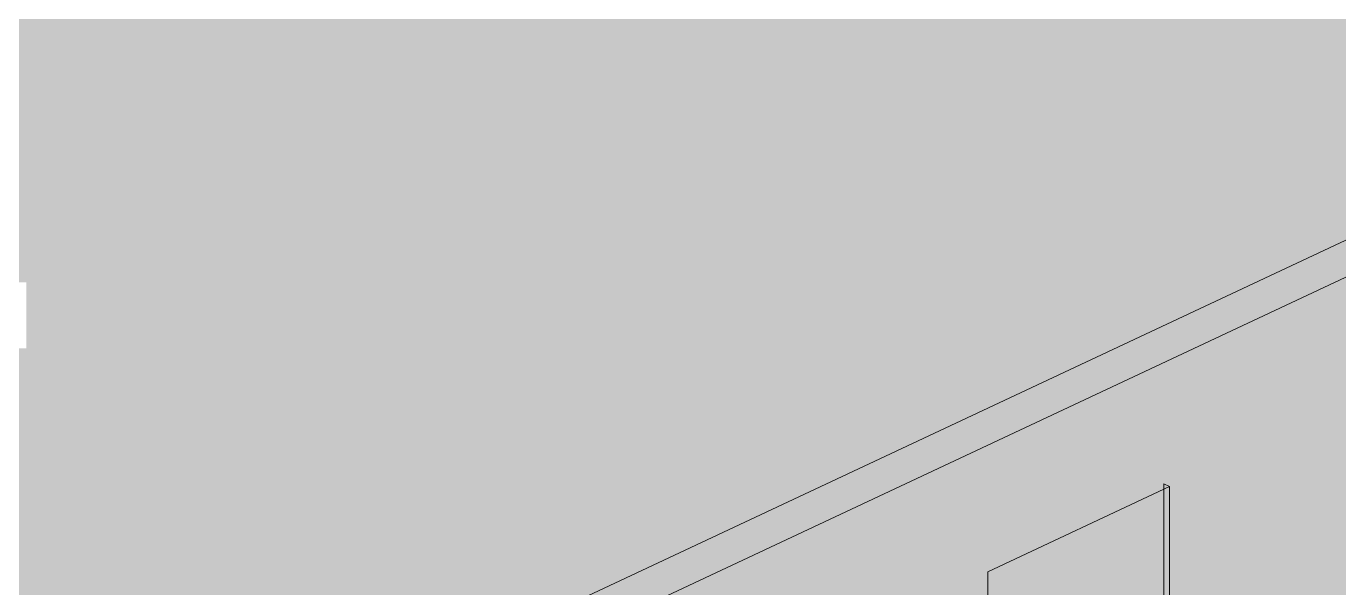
# Model space of a CAD drawing. Header units: millimetres. Extents: x 5 to 1315, y 5 to 292.
# Drawn here: x 1124.16 to 1137.39, y 187.92 to 193.58 of the extents above; entities that cross this region are included whole.
import ezdxf

# ---------------------------------------------------------------- set-up
doc = ezdxf.new("R2010")
doc.units = ezdxf.units.MM
doc.layers.add('EXISTING', color=7, linetype='Continuous')
doc.layers.add('IMAGES', color=7, linetype='Continuous')

# ---------------------------------------------------------------- blocks, each defined once
blk = doc.blocks.new('SHEET_03')
at = {"layer": 'EXISTING', "color": 250, "lineweight": 9}
for p, q in [((218.293, 182.425), (257.132, 200.659)), ((257.132, 200.284), (218.293, 182.051)), ((233.854, 188.079), (235.687, 188.94)), ((235.687, 188.94), (235.629, 188.967)), ((235.629, 185.845), (235.629, 188.967)), ((235.687, 185.817), (235.687, 188.94)), ((233.854, 188.079), (233.854, 184.957))]:
    blk.add_line(p, q, dxfattribs=at)
at = {"layer": 'IMAGES', "color": 7}
for points in [[(194.996, 193.5), (230.49, 193.5), (194.996, 193.667), (230.49, 193.667)], [(230.49, 193.5), (230.656, 193.5), (230.49, 193.667), (230.656, 193.667)], [(230.656, 193.5), (241.488, 193.5), (230.656, 193.667), (241.488, 193.667)], [(198.829, 193.333), (229.657, 193.333), (198.829, 193.5), (229.657, 193.5)], [(229.657, 193.333), (229.823, 193.333), (229.657, 193.5), (229.823, 193.5)], [(229.823, 193.333), (230.49, 193.333), (229.823, 193.5), (230.49, 193.5)], [(230.49, 193.333), (230.656, 193.333), (230.49, 193.5), (230.656, 193.5)], [(230.656, 193.333), (241.154, 193.333), (230.656, 193.5), (241.154, 193.5)], [(198.996, 193.167), (229.49, 193.167), (198.996, 193.333), (229.49, 193.333)], [(229.49, 193.167), (229.657, 193.167), (229.49, 193.333), (229.657, 193.333)], [(229.657, 193.167), (229.823, 193.167), (229.657, 193.333), (229.823, 193.333)], [(229.823, 193.167), (229.99, 193.167), (229.823, 193.333), (229.99, 193.333)], [(229.99, 193.167), (240.655, 193.167), (229.99, 193.333), (240.655, 193.333)], [(198.829, 193), (228.823, 193), (198.829, 193.167), (228.823, 193.167)], [(228.823, 193), (229.157, 193), (228.823, 193.167), (229.157, 193.167)], [(229.157, 193), (229.657, 193), (229.157, 193.167), (229.657, 193.167)], [(229.657, 193), (229.823, 193), (229.657, 193.167), (229.823, 193.167)], [(229.823, 193), (240.321, 193), (229.823, 193.167), (240.321, 193.167)], [(198.329, 192.833), (228.657, 192.833), (198.329, 193), (228.657, 193)], [(228.657, 192.833), (228.823, 192.833), (228.657, 193), (228.823, 193)], [(228.823, 192.833), (229.157, 192.833), (228.823, 193), (229.157, 193)], [(229.157, 192.833), (229.323, 192.833), (229.157, 193), (229.323, 193)], [(229.323, 192.833), (240.155, 192.833), (229.323, 193), (240.155, 193)], [(198.162, 192.667), (227.99, 192.667), (198.162, 192.833), (227.99, 192.833)], [(227.99, 192.667), (228.323, 192.667), (227.99, 192.833), (228.323, 192.833)], [(228.323, 192.667), (228.823, 192.667), (228.323, 192.833), (228.823, 192.833)], [(228.823, 192.667), (229.157, 192.667), (228.823, 192.833), (229.157, 192.833)], [(229.157, 192.667), (239.821, 192.667), (229.157, 192.833), (239.821, 192.833)], [(197.496, 192.5), (227.824, 192.5), (197.496, 192.667), (227.824, 192.667)], [(227.824, 192.333), (227.99, 192.333), (227.824, 192.667), (227.99, 192.667)], [(227.99, 192.5), (228.157, 192.5), (227.99, 192.667), (228.157, 192.667)], [(228.157, 192.5), (228.323, 192.5), (228.157, 192.667), (228.323, 192.667)], [(228.323, 192.333), (228.49, 192.333), (228.323, 192.667), (228.49, 192.667)], [(228.49, 192.5), (239.321, 192.5), (228.49, 192.667), (239.321, 192.667)], [(197.829, 192.333), (227.324, 192.333), (197.829, 192.5), (227.324, 192.5)], [(227.324, 192.333), (227.49, 192.333), (227.324, 192.5), (227.49, 192.5)], [(227.49, 192.333), (227.824, 192.333), (227.49, 192.5), (227.824, 192.5)], [(227.99, 192.333), (228.323, 192.333), (227.99, 192.5), (228.323, 192.5)], [(228.49, 192.333), (238.988, 192.333), (228.49, 192.5), (238.988, 192.5)], [(197.996, 192.167), (227.324, 192.167), (197.996, 192.333), (227.324, 192.333)], [(227.324, 192.167), (227.49, 192.167), (227.324, 192.333), (227.49, 192.333)], [(227.49, 192.167), (227.99, 192.167), (227.49, 192.333), (227.99, 192.333)], [(227.99, 192.167), (228.323, 192.167), (227.99, 192.333), (228.323, 192.333)], [(228.323, 192.167), (238.655, 192.167), (228.323, 192.333), (238.655, 192.333)], [(198.162, 192), (227.324, 192), (198.162, 192.167), (227.324, 192.167)], [(227.324, 192), (227.49, 192), (227.324, 192.167), (227.49, 192.167)], [(227.49, 192), (238.322, 192), (227.49, 192.167), (238.322, 192.167)], [(198.662, 191.833), (226.49, 191.833), (198.662, 192), (226.49, 192)], [(226.49, 191.833), (226.657, 191.833), (226.49, 192), (226.657, 192)], [(226.657, 191.833), (227.324, 191.833), (226.657, 192), (227.324, 192)], [(227.324, 191.833), (227.49, 191.833), (227.324, 192), (227.49, 192)], [(227.49, 191.833), (237.822, 191.833), (227.49, 192), (237.822, 192)], [(198.996, 191.667), (226.324, 191.667), (198.996, 191.833), (226.324, 191.833)], [(226.324, 191.667), (226.49, 191.667), (226.324, 191.833), (226.49, 191.833)], [(226.49, 191.667), (226.657, 191.667), (226.49, 191.833), (226.657, 191.833)], [(226.657, 191.667), (226.824, 191.667), (226.657, 191.833), (226.824, 191.833)], [(226.824, 191.667), (237.488, 191.667), (226.824, 191.833), (237.488, 191.833)], [(199.496, 191.5), (225.657, 191.5), (199.496, 191.667), (225.657, 191.667)], [(225.657, 191.5), (225.991, 191.5), (225.657, 191.667), (225.991, 191.667)], [(225.991, 191.5), (226.49, 191.5), (225.991, 191.667), (226.49, 191.667)], [(226.49, 191.5), (226.657, 191.5), (226.49, 191.667), (226.657, 191.667)], [(226.657, 191.5), (237.155, 191.5), (226.657, 191.667), (237.155, 191.667)], [(237.155, 191.5), (237.322, 191.5), (237.155, 191.667), (237.322, 191.667)], [(237.322, 191.5), (237.488, 191.5), (237.322, 191.667), (237.488, 191.667)], [(199.829, 191.333), (225.491, 191.333), (199.829, 191.5), (225.491, 191.5)], [(225.491, 191.333), (225.657, 191.333), (225.491, 191.5), (225.657, 191.5)], [(225.657, 191.333), (225.824, 191.333), (225.657, 191.5), (225.824, 191.5)], [(225.824, 191.333), (225.991, 191.333), (225.824, 191.5), (225.991, 191.5)], [(225.991, 191.333), (226.157, 191.333), (225.991, 191.5), (226.157, 191.5)], [(226.157, 191.333), (236.822, 191.333), (226.157, 191.5), (236.822, 191.5)], [(236.822, 191.333), (236.989, 191.333), (236.822, 191.5), (236.989, 191.5)], [(236.989, 191.333), (237.155, 191.333), (236.989, 191.5), (237.155, 191.5)], [(237.155, 191.333), (237.322, 191.333), (237.155, 191.5), (237.322, 191.5)], [(237.322, 191), (237.488, 191), (237.322, 191.5), (237.488, 191.5)], [(200.162, 191.167), (224.824, 191.167), (200.162, 191.333), (224.824, 191.333)], [(224.824, 191.167), (225.157, 191.167), (224.824, 191.333), (225.157, 191.333)], [(225.157, 191.167), (225.657, 191.167), (225.157, 191.333), (225.657, 191.333)], [(225.657, 191.167), (225.991, 191.167), (225.657, 191.333), (225.991, 191.333)], [(225.991, 191.167), (236.489, 191.167), (225.991, 191.333), (236.489, 191.333)], [(236.489, 191.167), (236.822, 191.167), (236.489, 191.333), (236.822, 191.333)], [(236.822, 191.167), (236.989, 191.167), (236.822, 191.333), (236.989, 191.333)], [(236.989, 190.833), (237.155, 190.833), (236.989, 191.333), (237.155, 191.333)], [(237.155, 191.167), (237.322, 191.167), (237.155, 191.333), (237.322, 191.333)], [(200.329, 191), (224.657, 191), (200.329, 191.167), (224.657, 191.167)], [(224.657, 190.833), (224.824, 190.833), (224.657, 191.167), (224.824, 191.167)], [(224.824, 191), (224.991, 191), (224.824, 191.167), (224.991, 191.167)], [(224.991, 191), (225.157, 191), (224.991, 191.167), (225.157, 191.167)], [(225.157, 190.833), (225.324, 190.833), (225.157, 191.167), (225.324, 191.167)], [(225.324, 191), (236.155, 191), (225.324, 191.167), (236.155, 191.167)], [(236.155, 191), (236.322, 191), (236.155, 191.167), (236.322, 191.167)], [(236.322, 191), (236.489, 191), (236.322, 191.167), (236.489, 191.167)], [(236.489, 191), (236.655, 191), (236.489, 191.167), (236.655, 191.167)], [(236.655, 191), (236.989, 191), (236.655, 191.167), (236.989, 191.167)], [(237.155, 191), (237.322, 191), (237.155, 191.167), (237.322, 191.167)], [(224.158, 190.833), (224.324, 190.833), (224.158, 191), (224.324, 191)], [(224.324, 190.833), (224.657, 190.833), (224.324, 191), (224.657, 191)], [(224.824, 190.833), (224.991, 190.833), (224.824, 191), (224.991, 191)], [(224.991, 190.833), (225.157, 190.833), (224.991, 191), (225.157, 191)], [(225.324, 190.833), (235.822, 190.833), (225.324, 191), (235.822, 191)], [(235.822, 190.833), (236.155, 190.833), (235.822, 191), (236.155, 191)], [(236.155, 190.833), (236.322, 190.833), (236.155, 191), (236.322, 191)], [(236.322, 190.833), (236.489, 190.833), (236.322, 191), (236.489, 191)], [(236.489, 190.833), (236.655, 190.833), (236.489, 191), (236.655, 191)], [(236.655, 190.667), (236.822, 190.667), (236.655, 191), (236.822, 191)], [(236.822, 190.833), (236.989, 190.833), (236.822, 191), (236.989, 191)], [(237.155, 190.833), (237.488, 190.833), (237.155, 191), (237.488, 191)], [(224.158, 190.667), (224.324, 190.667), (224.158, 190.833), (224.324, 190.833)], [(224.324, 190.667), (224.824, 190.667), (224.324, 190.833), (224.824, 190.833)], [(224.824, 190.667), (225.157, 190.667), (224.824, 190.833), (225.157, 190.833)], [(225.157, 190.667), (235.322, 190.667), (225.157, 190.833), (235.322, 190.833)], [(235.322, 190.667), (235.655, 190.667), (235.322, 190.833), (235.655, 190.833)], [(235.655, 190.667), (235.822, 190.667), (235.655, 190.833), (235.822, 190.833)], [(235.822, 190.667), (235.989, 190.667), (235.822, 190.833), (235.989, 190.833)], [(235.989, 190.667), (236.322, 190.667), (235.989, 190.833), (236.322, 190.833)], [(236.322, 190.667), (236.489, 190.667), (236.322, 190.833), (236.489, 190.833)], [(236.489, 190.667), (236.655, 190.667), (236.489, 190.833), (236.655, 190.833)], [(236.822, 190.667), (237.155, 190.667), (236.822, 190.833), (237.155, 190.833)], [(237.155, 190.667), (237.322, 190.667), (237.155, 190.833), (237.322, 190.833)], [(237.322, 190.667), (237.655, 190.667), (237.322, 190.833), (237.655, 190.833)], [(224.158, 190.5), (224.324, 190.5), (224.158, 190.667), (224.324, 190.667)], [(224.324, 190.5), (234.989, 190.5), (224.324, 190.667), (234.989, 190.667)], [(234.989, 190.5), (235.156, 190.5), (234.989, 190.667), (235.156, 190.667)], [(235.156, 190.5), (235.322, 190.5), (235.156, 190.667), (235.322, 190.667)], [(235.322, 190.5), (235.489, 190.5), (235.322, 190.667), (235.489, 190.667)], [(235.489, 190.5), (235.655, 190.5), (235.489, 190.667), (235.655, 190.667)], [(235.655, 190.5), (235.989, 190.5), (235.655, 190.667), (235.989, 190.667)], [(235.989, 190.5), (236.155, 190.5), (235.989, 190.667), (236.155, 190.667)], [(236.155, 190.5), (236.322, 190.5), (236.155, 190.667), (236.322, 190.667)], [(236.322, 190.5), (236.489, 190.5), (236.322, 190.667), (236.489, 190.667)], [(236.489, 190.5), (236.655, 190.5), (236.489, 190.667), (236.655, 190.667)], [(236.655, 190.5), (236.822, 190.5), (236.655, 190.667), (236.822, 190.667)], [(236.822, 190.5), (236.989, 190.5), (236.822, 190.667), (236.989, 190.667)], [(236.989, 190.5), (237.322, 190.5), (236.989, 190.667), (237.322, 190.667)], [(237.322, 190.5), (238.655, 190.5), (237.322, 190.667), (238.655, 190.667)], [(224.158, 190.333), (224.324, 190.333), (224.158, 190.5), (224.324, 190.5)], [(224.324, 190.333), (234.656, 190.333), (224.324, 190.5), (234.656, 190.5)], [(234.656, 190.333), (234.822, 190.333), (234.656, 190.5), (234.822, 190.5)], [(234.822, 190.333), (234.989, 190.333), (234.822, 190.5), (234.989, 190.5)], [(234.989, 190.333), (235.156, 190.333), (234.989, 190.5), (235.156, 190.5)], [(235.156, 190.333), (235.322, 190.333), (235.156, 190.5), (235.322, 190.5)], [(235.322, 190.333), (235.655, 190.333), (235.322, 190.5), (235.655, 190.5)], [(235.655, 190.333), (235.989, 190.333), (235.655, 190.5), (235.989, 190.5)], [(235.989, 190.333), (236.489, 190.333), (235.989, 190.5), (236.489, 190.5)], [(236.489, 190.333), (236.655, 190.333), (236.489, 190.5), (236.655, 190.5)], [(236.655, 190.333), (236.822, 190.333), (236.655, 190.5), (236.822, 190.5)], [(236.822, 190.333), (238.322, 190.333), (236.822, 190.5), (238.322, 190.5)], [(223.658, 190.167), (234.322, 190.167), (223.658, 190.333), (234.322, 190.333)], [(234.322, 190.167), (234.489, 190.167), (234.322, 190.333), (234.489, 190.333)], [(234.489, 190.167), (234.656, 190.167), (234.489, 190.333), (234.656, 190.333)], [(234.656, 190.167), (234.822, 190.167), (234.656, 190.333), (234.822, 190.333)], [(234.822, 190.167), (234.989, 190.167), (234.822, 190.333), (234.989, 190.333)], [(234.989, 190.167), (235.156, 190.167), (234.989, 190.333), (235.156, 190.333)], [(235.156, 190.167), (235.322, 190.167), (235.156, 190.333), (235.322, 190.333)], [(235.322, 190.167), (235.489, 190.167), (235.322, 190.333), (235.489, 190.333)], [(235.489, 190.167), (235.655, 190.167), (235.489, 190.333), (235.655, 190.333)], [(235.655, 190.167), (236.155, 190.167), (235.655, 190.333), (236.155, 190.333)], [(236.155, 190.167), (236.322, 190.167), (236.155, 190.333), (236.322, 190.333)], [(236.322, 190.167), (236.489, 190.167), (236.322, 190.333), (236.489, 190.333)], [(236.489, 190.167), (237.822, 190.167), (236.489, 190.333), (237.822, 190.333)], [(223.491, 190), (233.989, 190), (223.491, 190.167), (233.989, 190.167)], [(233.989, 190), (234.156, 190), (233.989, 190.167), (234.156, 190.167)], [(234.156, 190), (234.322, 190), (234.156, 190.167), (234.322, 190.167)], [(234.322, 190), (234.489, 190), (234.322, 190.167), (234.489, 190.167)], [(234.489, 190), (234.656, 190), (234.489, 190.167), (234.656, 190.167)], [(234.656, 190), (234.989, 190), (234.656, 190.167), (234.989, 190.167)], [(234.989, 190), (235.156, 190), (234.989, 190.167), (235.156, 190.167)], [(235.156, 190), (235.322, 190), (235.156, 190.167), (235.322, 190.167)], [(235.322, 190), (235.655, 190), (235.322, 190.167), (235.655, 190.167)], [(235.655, 190), (235.989, 190), (235.655, 190.167), (235.989, 190.167)], [(235.989, 190), (236.155, 190), (235.989, 190.167), (236.155, 190.167)], [(236.155, 190), (237.488, 190), (236.155, 190.167), (237.488, 190.167)], [(222.991, 189.833), (233.656, 189.833), (222.991, 190), (233.656, 190)], [(233.656, 189.833), (233.822, 189.833), (233.656, 190), (233.822, 190)], [(233.822, 189.833), (233.989, 189.833), (233.822, 190), (233.989, 190)], [(233.989, 189.833), (234.156, 189.833), (233.989, 190), (234.156, 190)], [(234.156, 189.5), (234.322, 189.5), (234.156, 190), (234.322, 190)], [(234.322, 189.833), (234.656, 189.833), (234.322, 190), (234.656, 190)], [(234.656, 189.833), (234.989, 189.833), (234.656, 190), (234.989, 190)], [(234.989, 189.833), (235.322, 189.833), (234.989, 190), (235.322, 190)], [(235.322, 189.833), (235.489, 189.833), (235.322, 190), (235.489, 190)], [(235.489, 189.833), (235.822, 189.833), (235.489, 190), (235.822, 190)], [(235.822, 189.833), (237.488, 189.833), (235.822, 190), (237.488, 190)], [(222.825, 189.667), (233.323, 189.667), (222.825, 189.833), (233.323, 189.833)], [(233.323, 189.667), (233.656, 189.667), (233.323, 189.833), (233.656, 189.833)], [(233.656, 189.667), (233.822, 189.667), (233.656, 189.833), (233.822, 189.833)], [(233.822, 189.333), (233.989, 189.333), (233.822, 189.833), (233.989, 189.833)], [(233.989, 189.667), (234.156, 189.667), (233.989, 189.833), (234.156, 189.833)], [(234.322, 189.667), (234.489, 189.667), (234.322, 189.833), (234.489, 189.833)], [(234.489, 189.667), (234.656, 189.667), (234.489, 189.833), (234.656, 189.833)], [(234.656, 189.667), (234.822, 189.667), (234.656, 189.833), (234.822, 189.833)], [(234.822, 189.667), (234.989, 189.667), (234.822, 189.833), (234.989, 189.833)], [(234.989, 189.667), (235.322, 189.667), (234.989, 189.833), (235.322, 189.833)], [(235.322, 189.667), (235.489, 189.667), (235.322, 189.833), (235.489, 189.833)], [(235.489, 189.667), (237.155, 189.667), (235.489, 189.833), (237.155, 189.833)], [(237.155, 186.5), (237.322, 186.5), (237.155, 189.833), (237.322, 189.833)], [(237.322, 186.667), (237.488, 186.667), (237.322, 189.833), (237.488, 189.833)], [(222.158, 189.5), (232.989, 189.5), (222.158, 189.667), (232.989, 189.667)], [(232.989, 189.5), (233.323, 189.5), (232.989, 189.667), (233.323, 189.667)], [(233.323, 189.5), (233.489, 189.5), (233.323, 189.667), (233.489, 189.667)], [(233.489, 189.5), (233.822, 189.5), (233.489, 189.667), (233.822, 189.667)], [(233.989, 189.5), (234.156, 189.5), (233.989, 189.667), (234.156, 189.667)], [(234.322, 189.5), (234.656, 189.5), (234.322, 189.667), (234.656, 189.667)], [(234.656, 189.5), (234.989, 189.5), (234.656, 189.667), (234.989, 189.667)], [(234.989, 189.5), (235.156, 189.5), (234.989, 189.667), (235.156, 189.667)], [(235.156, 189.5), (237.155, 189.5), (235.156, 189.667), (237.155, 189.667)], [(222.158, 189.333), (232.656, 189.333), (222.158, 189.5), (232.656, 189.5)], [(232.656, 189.333), (232.989, 189.333), (232.656, 189.5), (232.989, 189.5)], [(232.989, 189.333), (233.156, 189.333), (232.989, 189.5), (233.156, 189.5)], [(233.156, 189.333), (233.489, 189.333), (233.156, 189.5), (233.489, 189.5)], [(233.489, 189.167), (233.656, 189.167), (233.489, 189.5), (233.656, 189.5)], [(233.656, 189.333), (233.822, 189.333), (233.656, 189.5), (233.822, 189.5)], [(233.989, 189.333), (234.322, 189.333), (233.989, 189.5), (234.322, 189.5)], [(234.322, 189.333), (234.656, 189.333), (234.322, 189.5), (234.656, 189.5)], [(234.656, 189.333), (234.822, 189.333), (234.656, 189.5), (234.822, 189.5)], [(234.822, 189.333), (237.155, 189.333), (234.822, 189.5), (237.155, 189.5)], [(221.991, 189.167), (232.156, 189.167), (221.991, 189.333), (232.156, 189.333)], [(232.156, 189.167), (232.323, 189.167), (232.156, 189.333), (232.323, 189.333)], [(232.323, 189.167), (232.656, 189.167), (232.323, 189.333), (232.656, 189.333)], [(232.656, 189.167), (232.823, 189.167), (232.656, 189.333), (232.823, 189.333)], [(232.823, 189.167), (233.156, 189.167), (232.823, 189.333), (233.156, 189.333)], [(233.156, 189.167), (233.323, 189.167), (233.156, 189.333), (233.323, 189.333)], [(233.323, 189.167), (233.489, 189.167), (233.323, 189.333), (233.489, 189.333)], [(233.656, 189.167), (233.989, 189.167), (233.656, 189.333), (233.989, 189.333)], [(233.989, 189.167), (234.156, 189.167), (233.989, 189.333), (234.156, 189.333)], [(234.156, 189.167), (234.489, 189.167), (234.156, 189.333), (234.489, 189.333)], [(234.489, 189.167), (237.155, 189.167), (234.489, 189.333), (237.155, 189.333)], [(221.158, 189), (231.823, 189), (221.158, 189.167), (231.823, 189.167)], [(231.823, 189), (231.989, 189), (231.823, 189.167), (231.989, 189.167)], [(231.989, 189), (232.156, 189), (231.989, 189.167), (232.156, 189.167)], [(232.156, 189), (232.323, 189), (232.156, 189.167), (232.323, 189.167)], [(232.323, 189), (232.489, 189), (232.323, 189.167), (232.489, 189.167)], [(232.489, 189), (232.823, 189), (232.489, 189.167), (232.823, 189.167)], [(232.823, 189), (232.989, 189), (232.823, 189.167), (232.989, 189.167)], [(232.989, 189), (233.156, 189), (232.989, 189.167), (233.156, 189.167)], [(233.156, 188.833), (233.323, 188.833), (233.156, 189.167), (233.323, 189.167)], [(233.323, 189), (233.489, 189), (233.323, 189.167), (233.489, 189.167)], [(233.489, 189), (233.656, 189), (233.489, 189.167), (233.656, 189.167)], [(233.656, 189), (233.822, 189), (233.656, 189.167), (233.822, 189.167)], [(233.822, 189), (233.989, 189), (233.822, 189.167), (233.989, 189.167)], [(233.989, 189), (235.489, 189), (233.989, 189.167), (235.489, 189.167)], [(235.489, 189), (235.822, 189), (235.489, 189.167), (235.822, 189.167)], [(235.822, 189), (237.155, 189), (235.822, 189.167), (237.155, 189.167)], [(221.158, 188.833), (231.49, 188.833), (221.158, 189), (231.49, 189)], [(231.49, 188.833), (231.656, 188.833), (231.49, 189), (231.656, 189)], [(231.656, 188.833), (231.823, 188.833), (231.656, 189), (231.823, 189)], [(231.823, 188.833), (231.989, 188.833), (231.823, 189), (231.989, 189)], [(231.989, 188.833), (232.156, 188.833), (231.989, 189), (232.156, 189)], [(232.156, 188.833), (232.323, 188.833), (232.156, 189), (232.323, 189)], [(232.323, 188.833), (232.489, 188.833), (232.323, 189), (232.489, 189)], [(232.489, 188.833), (232.823, 188.833), (232.489, 189), (232.823, 189)], [(232.823, 188.833), (232.989, 188.833), (232.823, 189), (232.989, 189)], [(232.989, 188.833), (233.156, 188.833), (232.989, 189), (233.156, 189)], [(233.323, 188.833), (233.489, 188.833), (233.323, 189), (233.489, 189)], [(233.489, 188.833), (233.656, 188.833), (233.489, 189), (233.656, 189)], [(233.656, 188.833), (234.989, 188.833), (233.656, 189), (234.989, 189)], [(234.989, 188.833), (235.322, 188.833), (234.989, 189), (235.322, 189)], [(235.322, 188.833), (235.489, 188.833), (235.322, 189), (235.489, 189)], [(235.489, 188.833), (235.822, 188.833), (235.489, 189), (235.822, 189)], [(235.822, 185.667), (235.989, 185.667), (235.822, 189), (235.989, 189)], [(235.989, 186.5), (237.155, 186.5), (235.989, 189), (237.155, 189)], [(220.492, 188.667), (231.156, 188.667), (220.492, 188.833), (231.156, 188.833)], [(231.156, 188.667), (231.323, 188.667), (231.156, 188.833), (231.323, 188.833)], [(231.323, 188.667), (231.49, 188.667), (231.323, 188.833), (231.49, 188.833)], [(231.49, 188.667), (231.656, 188.667), (231.49, 188.833), (231.656, 188.833)], [(231.656, 188.667), (231.823, 188.667), (231.656, 188.833), (231.823, 188.833)], [(231.823, 188.667), (231.989, 188.667), (231.823, 188.833), (231.989, 188.833)], [(231.989, 188.667), (232.156, 188.667), (231.989, 188.833), (232.156, 188.833)], [(232.156, 188.667), (232.489, 188.667), (232.156, 188.833), (232.489, 188.833)], [(232.489, 188.667), (232.989, 188.667), (232.489, 188.833), (232.989, 188.833)], [(232.989, 188.667), (233.156, 188.667), (232.989, 188.833), (233.156, 188.833)], [(233.156, 188.667), (233.323, 188.667), (233.156, 188.833), (233.323, 188.833)], [(233.323, 188.667), (234.656, 188.667), (233.323, 188.833), (234.656, 188.833)], [(234.656, 188.667), (234.989, 188.667), (234.656, 188.833), (234.989, 188.833)], [(234.989, 188.667), (235.156, 188.667), (234.989, 188.833), (235.156, 188.833)], [(235.156, 188.667), (235.322, 188.667), (235.156, 188.833), (235.322, 188.833)], [(235.322, 188.667), (235.655, 188.667), (235.322, 188.833), (235.655, 188.833)], [(235.655, 185.667), (235.822, 185.667), (235.655, 188.833), (235.822, 188.833)], [(220.325, 188.5), (230.823, 188.5), (220.325, 188.667), (230.823, 188.667)], [(230.823, 188.5), (231.156, 188.5), (230.823, 188.667), (231.156, 188.667)], [(231.156, 188.5), (231.323, 188.5), (231.156, 188.667), (231.323, 188.667)], [(231.323, 188.5), (231.49, 188.5), (231.323, 188.667), (231.49, 188.667)], [(231.49, 188.5), (231.823, 188.5), (231.49, 188.667), (231.823, 188.667)], [(231.823, 188.5), (231.989, 188.5), (231.823, 188.667), (231.989, 188.667)], [(231.989, 188.5), (232.156, 188.5), (231.989, 188.667), (232.156, 188.667)], [(232.156, 188.5), (232.489, 188.5), (232.156, 188.667), (232.489, 188.667)], [(232.489, 188.5), (232.656, 188.5), (232.489, 188.667), (232.656, 188.667)], [(232.656, 188.5), (232.989, 188.5), (232.656, 188.667), (232.989, 188.667)], [(232.989, 188.5), (234.322, 188.5), (232.989, 188.667), (234.322, 188.667)], [(234.322, 188.5), (234.489, 188.5), (234.322, 188.667), (234.489, 188.667)], [(234.489, 188.5), (234.656, 188.5), (234.489, 188.667), (234.656, 188.667)], [(234.656, 188.5), (234.822, 188.5), (234.656, 188.667), (234.822, 188.667)], [(234.822, 188.5), (234.989, 188.5), (234.822, 188.667), (234.989, 188.667)], [(234.989, 188.5), (235.655, 188.5), (234.989, 188.667), (235.655, 188.667)], [(219.658, 188.333), (230.49, 188.333), (219.658, 188.5), (230.49, 188.5)], [(230.49, 188.333), (230.823, 188.333), (230.49, 188.5), (230.823, 188.5)], [(230.823, 188.333), (230.99, 188.333), (230.823, 188.5), (230.99, 188.5)], [(230.99, 188), (231.156, 188), (230.99, 188.5), (231.156, 188.5)], [(231.156, 188.333), (231.49, 188.333), (231.156, 188.5), (231.49, 188.5)], [(231.49, 188.333), (231.656, 188.333), (231.49, 188.5), (231.656, 188.5)], [(231.656, 188.333), (231.823, 188.333), (231.656, 188.5), (231.823, 188.5)], [(231.823, 188.333), (231.989, 188.333), (231.823, 188.5), (231.989, 188.5)], [(231.989, 188.333), (232.156, 188.333), (231.989, 188.5), (232.156, 188.5)], [(232.156, 188.333), (232.323, 188.333), (232.156, 188.5), (232.323, 188.5)], [(232.323, 188.333), (232.656, 188.333), (232.323, 188.5), (232.656, 188.5)], [(232.656, 188.333), (233.989, 188.333), (232.656, 188.5), (233.989, 188.5)], [(233.989, 188.333), (234.156, 188.333), (233.989, 188.5), (234.156, 188.5)], [(234.156, 188.333), (234.322, 188.333), (234.156, 188.5), (234.322, 188.5)], [(234.322, 188.333), (234.489, 188.333), (234.322, 188.5), (234.489, 188.5)], [(234.489, 188.333), (234.656, 188.333), (234.489, 188.5), (234.656, 188.5)], [(234.656, 188.333), (235.655, 188.333), (234.656, 188.5), (235.655, 188.5)], [(206.494, 188.167), (230.156, 188.167), (206.494, 188.333), (230.156, 188.333)], [(230.156, 188.167), (230.49, 188.167), (230.156, 188.333), (230.49, 188.333)], [(230.49, 188.167), (230.656, 188.167), (230.49, 188.333), (230.656, 188.333)], [(230.656, 188.167), (230.99, 188.167), (230.656, 188.333), (230.99, 188.333)], [(231.156, 188.167), (231.323, 188.167), (231.156, 188.333), (231.323, 188.333)], [(231.323, 188.167), (231.49, 188.167), (231.323, 188.333), (231.49, 188.333)], [(231.49, 188.167), (231.656, 188.167), (231.49, 188.333), (231.656, 188.333)], [(231.656, 188.167), (231.823, 188.167), (231.656, 188.333), (231.823, 188.333)], [(231.823, 188.167), (231.989, 188.167), (231.823, 188.333), (231.989, 188.333)], [(231.989, 188.167), (232.323, 188.167), (231.989, 188.333), (232.323, 188.333)], [(232.323, 188.167), (233.989, 188.167), (232.323, 188.333), (233.989, 188.333)], [(233.989, 188.167), (234.156, 188.167), (233.989, 188.333), (234.156, 188.333)], [(234.156, 188.167), (234.322, 188.167), (234.156, 188.333), (234.322, 188.333)], [(234.322, 188.167), (235.655, 188.167), (234.322, 188.333), (235.655, 188.333)], [(206.827, 188), (229.823, 188), (206.827, 188.167), (229.823, 188.167)], [(229.823, 188), (229.99, 188), (229.823, 188.167), (229.99, 188.167)], [(229.99, 188), (230.156, 188), (229.99, 188.167), (230.156, 188.167)], [(230.156, 188), (230.323, 188), (230.156, 188.167), (230.323, 188.167)], [(230.323, 188), (230.656, 188), (230.323, 188.167), (230.656, 188.167)], [(230.656, 188), (230.823, 188), (230.656, 188.167), (230.823, 188.167)], [(230.823, 188), (230.99, 188), (230.823, 188.167), (230.99, 188.167)], [(231.156, 188), (231.49, 188), (231.156, 188.167), (231.49, 188.167)], [(231.49, 188), (231.656, 188), (231.49, 188.167), (231.656, 188.167)], [(231.656, 188), (231.989, 188), (231.656, 188.167), (231.989, 188.167)], [(231.989, 188), (233.822, 188), (231.989, 188.167), (233.822, 188.167)], [(233.822, 188), (233.989, 188), (233.822, 188.167), (233.989, 188.167)], [(233.989, 188), (235.655, 188), (233.989, 188.167), (235.655, 188.167)], [(207.327, 187.833), (229.49, 187.833), (207.327, 188), (229.49, 188)], [(229.49, 187.833), (229.823, 187.833), (229.49, 188), (229.823, 188)], [(229.823, 187.833), (229.99, 187.833), (229.823, 188), (229.99, 188)], [(229.99, 187.833), (230.323, 187.833), (229.99, 188), (230.323, 188)], [(230.323, 187.833), (230.656, 187.833), (230.323, 188), (230.656, 188)], [(230.656, 187.833), (231.156, 187.833), (230.656, 188), (231.156, 188)], [(231.156, 187.833), (231.49, 187.833), (231.156, 188), (231.49, 188)], [(231.49, 187.833), (231.656, 187.833), (231.49, 188), (231.656, 188)], [(231.656, 187.833), (233.489, 187.833), (231.656, 188), (233.489, 188)], [(233.489, 185), (233.656, 185), (233.489, 188), (233.656, 188)], [(233.656, 185), (233.822, 185), (233.656, 188), (233.822, 188)], [(233.822, 185.667), (235.655, 185.667), (233.822, 188), (235.655, 188)]]:
    blk.add_solid(points, dxfattribs=at)

msp = doc.modelspace()

# ---------------------------------------------------------------- block references
msp.add_blockref('SHEET_03', (900, 0))

doc.saveas('drawing.dxf')
